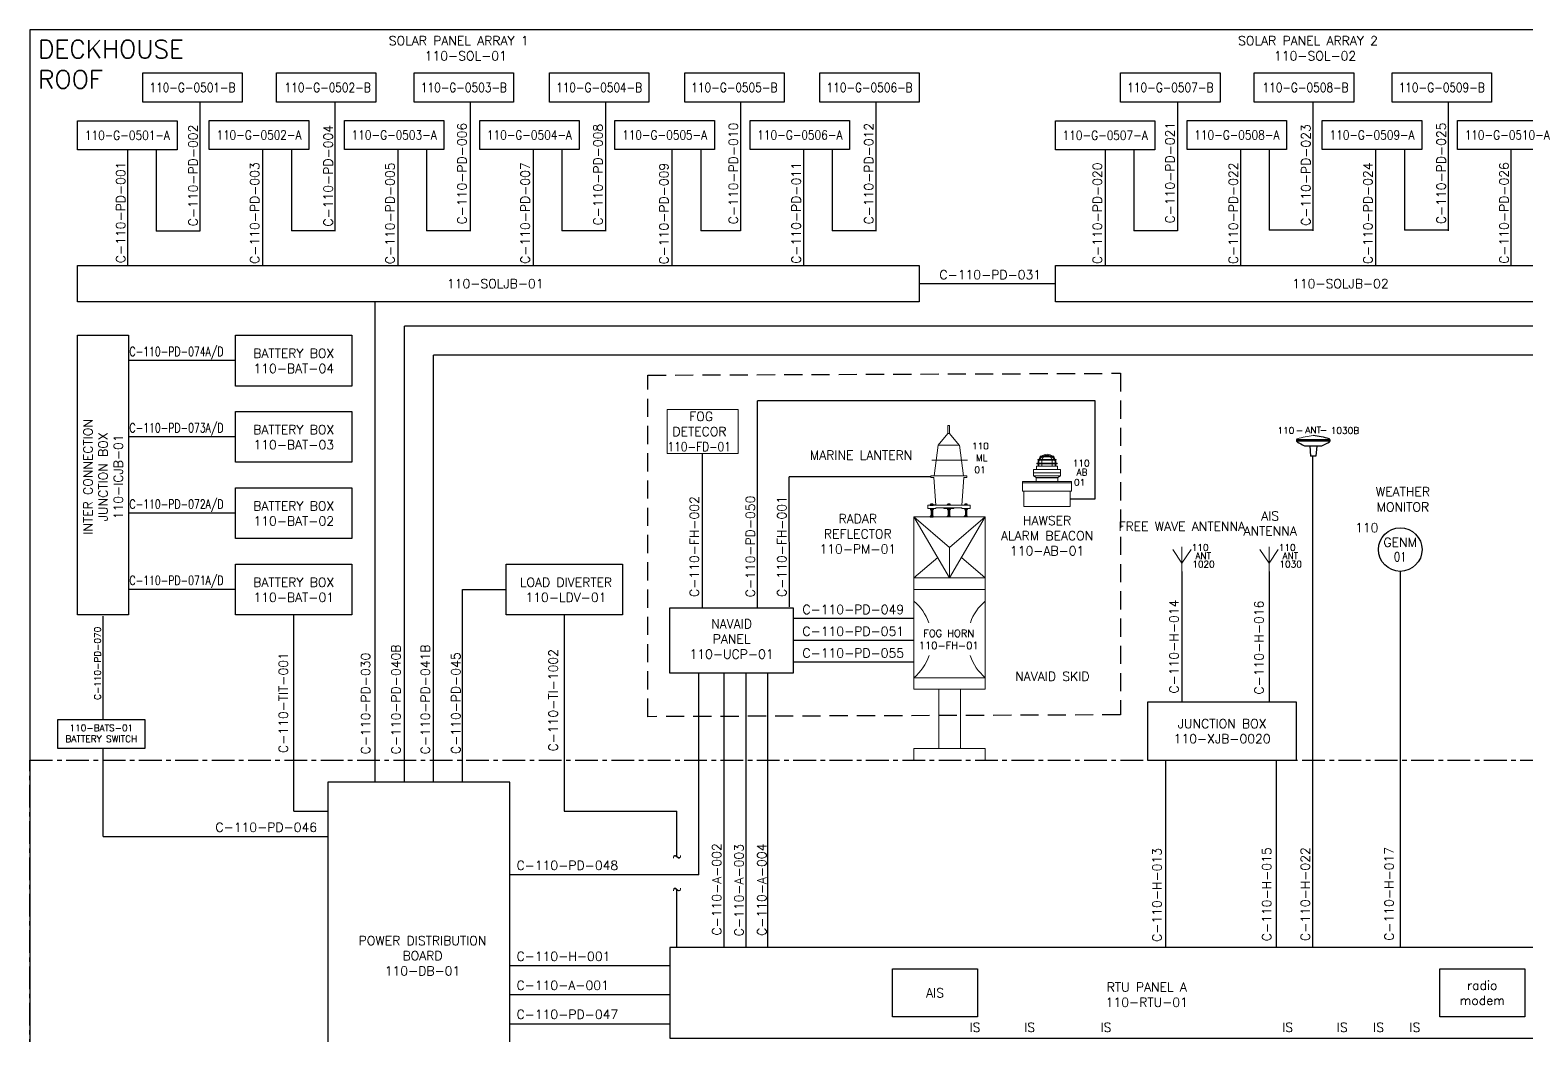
# Model space of a CAD drawing. Header units: millimetres. Extents: x -84 to 780, y -10 to 564.
# Drawn here: x 0 to 411.6, y 277.4 to 554 of the extents above; entities that cross this region are included whole.
import ezdxf
from ezdxf.enums import TextEntityAlignment as Align

# ---------------------------------------------------------------- set-up
doc = ezdxf.new("R2010")
doc.units = ezdxf.units.MM
doc.header["$LTSCALE"] = 10
doc.linetypes.add('CENTER', pattern=[2, 1.25, -0.25, 0.25, -0.25])
doc.linetypes.add('DASHED', pattern=[0.75, 0.5, -0.25])
for name, color, linetype in [('18', 4, 'Continuous'), ('18C', 4, 'CENTER'), ('25', 7, 'Continuous'), ('70', 1, 'Continuous'), ('Dim', 7, 'Continuous'), ('E18', 4, 'Continuous'), ('E35', 2, 'Continuous'), ('E70', 1, 'Continuous'), ('ET18', 2, 'Continuous'), ('EXD LANTERN', 4, 'Continuous'), ('T18', 2, 'Continuous'), ('T35', 2, 'Continuous')]:
    doc.layers.add(name, color=color, linetype=linetype)
doc.layers.add('35', color=2, linetype='Continuous', lineweight=9)
doc.styles.add('iso18', font='Romans', dxfattribs={"height": 1.8})
doc.styles.add('iso18_1', font='romans.shx', dxfattribs={"height": 1.8})
doc.styles.add('iso25', font='Romans.shx', dxfattribs={"height": 5})
doc.styles.add('iso25_1', font='romans.shx', dxfattribs={"height": 2.5})
doc.styles.add('iso35', font='Romans.shx', dxfattribs={"height": 7})
doc.styles.add('KADER35', font='ISO.SHX', dxfattribs={"height": 3.5})
doc.linetypes.add('FENCELINE1', pattern='A,6.35,-2.54,[133,ltypeshp.shx,S=2.54,R=0,X=-2.54,Y=0],-2.54,25.4', length=36.83)

# ---------------------------------------------------------------- blocks, each defined once
blk = doc.blocks.new('LOCAL MOUNTED INSTRUMENT')
at = {"color": 2}
blk.add_circle((0, 0), 6, dxfattribs=at)
at = {"color": 2, "style": 'iso18'}
blk.add_attdef('SC', text='', height=2.5, dxfattribs=at).set_placement((-6, 6), align=Align.MIDDLE_RIGHT)
for tag, p in [('X', (6, 6)), ('Y', (6, -6))]:
    blk.add_attdef(tag, text='', height=2.5, dxfattribs=at).set_placement(p, align=Align.MIDDLE_LEFT)
for tag, p in [('IF', (0, 2)), ('TN', (0, -2))]:
    blk.add_attdef(tag, text='', height=2.5, dxfattribs=at).set_placement(p, align=Align.MIDDLE)
blk = doc.blocks.new('ALARM BEACON')
at = {"color": 2}
for p, q in [((-2.7, 5.36), (2.71, 5.36)), ((-2.7, 5.18), (2.71, 5.18)), ((-2.47, 6.41), (2.47, 6.41)), ((-2.47, 6.23), (2.47, 6.23)), ((-2.47, 5.18), (-2.47, 4.56)), ((-2.25, 5.18), (-2.25, 4.56)), ((-1.81, 7.27), (1.82, 7.27)), ((-1.81, 7.09), (1.82, 7.09)), ((-1.41, 6.05), (-1.41, 5.36)), ((-1.41, 5.18), (-1.41, 4.56)), ((1.41, 6.05), (1.41, 5.36)), ((1.41, 5.18), (1.41, 4.56)), ((2.25, 5.18), (2.25, 4.56)), ((2.47, 5.18), (2.47, 4.56))]:
    blk.add_line(p, q, dxfattribs=at)
for centre, radius, start, end in [((-2.7, 5.27), 0.0897, 90, 270), ((-2.47, 6.32), 0.0897, 90, 270), ((0, 5.36), 2.47, 159.5737, 180), ((0, 5.36), 2.25, 157.4317, 180), ((0, 5.36), 2.47, 135.7328, 155.0703), ((0, 5.36), 2.25, 129.8638, 152.3858), ((-1.81, 7.18), 0.0897, 90, 270), ((0, 5.36), 2.47, 50.3997, 129.6003), ((0, 6.05), 1.41, 172.9332, 180), ((0, 6.05), 1.41, 132.6943, 165.5131), ((0, 5.36), 2.25, 57.9192, 122.0808), ((0, 6.05), 1.41, 59.5548, 120.4452), ((0, 6.05), 1.41, 14.4869, 47.3057), ((0, 6.05), 1.41, 0, 7.0668), ((0, 5.36), 2.25, 27.6142, 50.1362), ((0, 5.36), 2.47, 24.9297, 44.2672), ((1.82, 7.18), 0.0897, 270, 90), ((0, 5.36), 2.25, 0, 22.5683), ((0, 5.36), 2.47, 0, 20.4263), ((2.47, 6.32), 0.0897, 270, 90), ((2.71, 5.27), 0.0897, 270, 90)]:
    blk.add_arc(centre, radius, start, end, dxfattribs=at)
at = {"layer": '25', "color": 2}
blk.add_lwpolyline([(-2.98, 1.42), (2.98, 1.42)], dxfattribs=at)
at = {"layer": '35', "color": 2}
for p, q in [((-2.91, 3.67), (-2.91, 4.56)), ((2.91, 4.56), (-2.91, 4.56)), ((2.91, 4.56), (2.91, 3.67)), ((-3.74, 3.67), (3.74, 3.67)), ((-3.74, 1.85), (-3.74, 3.67)), ((-3.74, 2.74), (3.74, 2.74)), ((-2.98, 1.42), (-3.74, 1.85)), ((-3.74, 1.85), (3.74, 1.85)), ((-2.98, 0.32), (-2.98, 1.42)), ((2.98, 1.42), (3.74, 1.85)), ((2.98, 1.42), (2.98, 0.32)), ((3.74, 3.67), (3.74, 1.85)), ((6.72, 0), (6.72, -2.33)), ((-6.41, -2.33), (-6.41, -6.57)), ((6.41, -2.33), (6.41, -6.57)), ((-6.41, -6.57), (6.41, -6.57))]:
    blk.add_line(p, q, dxfattribs=at)
blk.add_lwpolyline([(6.72, -2.33), (-6.72, -2.33), (-6.72, 0.32), (6.72, 0.32), (6.72, 0), (-6.72, 0)], dxfattribs=at)
at = {"color": 2, "style": 'iso18_1'}
for tag, p in [('SC', (9.41, 4.46)), ('TN', (8.95, -0.8)), ('IF', (9.62, 1.99))]:
    blk.add_attdef(tag, text='', height=1.8, dxfattribs=at).set_placement(p, align=Align.CENTER)
blk = doc.blocks.new('GPS ANTENNA')
at = {"layer": '35', "color": 2}
blk.add_arc((2.83, -22.62), 24.28, 96.6449, 107.332, dxfattribs=at)
at = {"layer": 'EXD LANTERN', "color": 2}
for p, q in [((-4.58, 0.32), (-4.58, -0.07)), ((-4.58, 0.25), (4.6, 0.25)), ((4.6, 0.25), (-4.58, 0.25)), ((-4.58, 0), (4.6, 0)), ((4.6, 0), (-4.58, 0)), ((4.6, 0.32), (4.6, -0.07)), ((-2.4, -1.32), (2.4, -1.32)), ((-0.95, -1.32), (-0.72, -4.18)), ((0.95, -1.32), (0.72, -4.18)), ((0.74, -4.18), (-0.72, -4.18))]:
    blk.add_line(p, q, dxfattribs=at)
for centre, radius, start, end in [((-4.33, 0.32), 0.25, 107.332, 180), ((-2.81, -22.62), 24.28, 72.668, 83.3551), ((4.35, 0.32), 0.25, 0, 72.668), ((-4.33, -0.07), 0.25, 180, 238.2495), ((2.22, 10.51), 12.69, 238.2495, 248.767), ((-2.19, 10.51), 12.69, 291.233, 301.7505), ((4.35, -0.07), 0.25, 301.7505, 0)]:
    blk.add_arc(centre, radius, start, end, dxfattribs=at)
at = {"layer": '35', "style": 'iso18_1'}
for p in [(-4.77, 1.99), (1.83, 2.07)]:
    blk.add_text('-', height=1.8, dxfattribs=at).set_placement(p)
for tag, p in [('SC', (-9.81, 1.99)), ('TN', (4.84, 1.93))]:
    blk.add_attdef(tag, p, '', height=1.8, dxfattribs=at)
blk.add_attdef('IF', text='', height=1.8, dxfattribs=at).set_placement((0, 2.09), align=Align.CENTER)
blk = doc.blocks.new('MARINE LANTERN')
at = {"layer": '18'}
for p, q in [((-5.13, -8.08), (-5.13, -8.02)), ((-5.13, -8.02), (-4.29, -8.02)), ((-5.07, -8.02), (-5.07, -7.82)), ((-4.97, -7.73), (-4.46, -7.73)), ((-4.86, -8.02), (-4.86, -7.82)), ((-4.56, -8.02), (-4.56, -7.82)), ((-4.35, -8.02), (-4.35, -7.82)), ((-4.29, -8.08), (-4.29, -8.02)), ((-0.42, -8.08), (-0.42, -8.02)), ((0.42, -8.02), (-0.42, -8.02)), ((-0.36, -8.02), (-0.36, -7.82)), ((-0.15, -8.02), (-0.15, -7.82)), ((0.15, -8.02), (0.15, -7.82)), ((0.36, -8.02), (0.36, -7.82)), ((0.42, -8.08), (0.42, -8.02)), ((4.29, -8.08), (4.29, -8.02)), ((5.13, -8.02), (4.29, -8.02)), ((4.35, -8.02), (4.35, -7.82)), ((4.97, -7.73), (4.46, -7.73)), ((4.56, -8.02), (4.56, -7.82)), ((4.86, -8.02), (4.86, -7.82)), ((5.07, -8.02), (5.07, -7.82)), ((5.13, -8.08), (5.13, -8.02)), ((-5.14, -11.28), (-5.14, -11.22)), ((-5.14, -11.22), (-4.3, -11.22)), ((-5.13, -8.97), (-5.13, -9.03)), ((-5.13, -9.03), (-4.29, -9.03)), ((-5.08, -11.22), (-5.08, -11.02)), ((-5.07, -9.03), (-5.07, -9.23)), ((-4.46, -9.32), (-4.97, -9.32)), ((-4.97, -10.93), (-4.46, -10.93)), ((-4.89, -9.32), (-4.89, -10.87)), ((-4.86, -9.03), (-4.86, -9.23)), ((-4.83, -9.32), (-4.83, -10.87)), ((-4.59, -9.32), (-4.59, -10.87)), ((-4.57, -11.22), (-4.57, -11.02)), ((-4.56, -9.03), (-4.56, -9.23)), ((-4.53, -9.32), (-4.53, -10.87)), ((-4.36, -11.22), (-4.36, -11.02)), ((-4.35, -9.03), (-4.35, -9.23)), ((-4.3, -11.28), (-4.3, -11.22)), ((-4.29, -8.97), (-4.29, -9.03)), ((-0.43, -11.28), (-0.43, -11.22)), ((0.41, -11.22), (-0.43, -11.22)), ((-0.42, -8.97), (-0.42, -9.03)), ((0.42, -9.03), (-0.42, -9.03)), ((-0.37, -11.22), (-0.37, -11.02)), ((-0.36, -9.03), (-0.36, -9.23)), ((-0.25, -9.32), (0.26, -9.32)), ((-0.18, -9.32), (-0.18, -10.87)), ((-0.16, -11.22), (-0.16, -11.02)), ((-0.15, -9.03), (-0.15, -9.23)), ((-0.12, -9.32), (-0.12, -10.87)), ((0.13, -9.32), (0.13, -10.87)), ((0.14, -11.22), (0.14, -11.02)), ((0.15, -9.03), (0.15, -9.23)), ((0.18, -9.32), (0.18, -10.87)), ((0.35, -11.22), (0.35, -11.02)), ((0.36, -9.03), (0.36, -9.23)), ((0.41, -11.28), (0.41, -11.22)), ((0.42, -8.97), (0.42, -9.03)), ((4.28, -11.28), (4.28, -11.22)), ((5.12, -11.22), (4.28, -11.22)), ((4.29, -8.97), (4.29, -9.03)), ((5.13, -9.03), (4.29, -9.03)), ((4.34, -11.22), (4.34, -11.02)), ((4.35, -9.03), (4.35, -9.23)), ((4.95, -10.93), (4.45, -10.93)), ((4.46, -9.32), (4.97, -9.32)), ((4.53, -9.32), (4.53, -10.87)), ((4.55, -11.22), (4.55, -11.02)), ((4.56, -9.03), (4.56, -9.23)), ((4.59, -9.32), (4.59, -10.87)), ((4.83, -9.32), (4.83, -10.87)), ((4.85, -11.22), (4.85, -11.02)), ((4.86, -9.03), (4.86, -9.23)), ((4.89, -9.32), (4.89, -10.87)), ((5.06, -11.22), (5.06, -11.02)), ((5.07, -9.03), (5.07, -9.23)), ((5.12, -11.28), (5.12, -11.22)), ((5.13, -8.97), (5.13, -9.03))]:
    blk.add_line(p, q, dxfattribs=at)
for centre, radius, start, end in [((-4.97, -7.84), 0.106, 8.7974, 171.2026), ((-4.71, -7.9), 0.169, 28.0725, 151.9275), ((-4.46, -7.84), 0.106, 8.7974, 171.2026), ((-0.25, -7.84), 0.106, 8.7974, 171.2026), ((0, -7.9), 0.169, 28.0725, 151.9275), ((0.26, -7.84), 0.106, 8.7974, 171.2026), ((4.46, -7.84), 0.106, 8.7974, 171.2026), ((4.71, -7.9), 0.169, 28.0725, 151.9275), ((4.97, -7.84), 0.106, 8.7974, 171.2026), ((-4.97, -11.04), 0.106, 8.7974, 171.2026), ((-4.97, -9.22), 0.106, 188.7974, 351.2026), ((-4.72, -11.1), 0.169, 28.0725, 151.9275), ((-4.71, -9.15), 0.169, 208.0725, 331.9275), ((-4.46, -11.04), 0.106, 8.7974, 171.2026), ((-4.46, -9.22), 0.106, 188.7974, 351.2026), ((-0.26, -11.04), 0.106, 8.7974, 171.2026), ((-0.25, -9.22), 0.106, 188.7974, 351.2026), ((-0.01, -11.1), 0.169, 28.0725, 151.9275), ((0, -9.15), 0.169, 208.0725, 331.9275), ((0.25, -11.04), 0.106, 8.7974, 171.2026), ((0.26, -9.22), 0.106, 188.7974, 351.2026), ((4.45, -11.04), 0.106, 8.7974, 171.2026), ((4.46, -9.22), 0.106, 188.7974, 351.2026), ((4.7, -11.1), 0.169, 28.0725, 151.9275), ((4.71, -9.15), 0.169, 208.0725, 331.9275), ((4.95, -11.04), 0.106, 8.7974, 171.2026), ((4.97, -9.22), 0.106, 188.7974, 351.2026)]:
    blk.add_arc(centre, radius, start, end, dxfattribs=at)
at = {"layer": '35'}
for p, q in [((-0.27, 13.9), (-0.27, 11.66)), ((-0.27, 13.9), (0.18, 13.9)), ((0.18, 13.9), (0.18, 11.66)), ((-2.92, 8.52), (-4.04, 0)), ((-0.27, 11.66), (-2.96, 8.52)), ((-2.96, 8.52), (2.87, 8.52)), ((-0.27, 11.66), (0.18, 11.66)), ((0.18, 11.66), (2.87, 8.52)), ((2.92, 8.52), (4.04, 0)), ((-4.73, 4.38), (5.08, 4.38)), ((-4.93, 0), (4.93, 0)), ((-4.93, 0), (-4.93, -0.45)), ((4.93, 0), (4.93, -0.45)), ((4.93, 0), (4.93, -0.45)), ((-4.1, -0.45), (-4.93, -0.45)), ((-3.59, -8.07), (-4.1, -0.45)), ((3.59, -8.07), (4.1, -0.45)), ((4.1, -0.45), (4.93, -0.45)), ((-5.83, -8.07), (5.83, -8.07)), ((-5.83, -8.07), (-5.83, -8.97)), ((0.8, -8.07), (-0.8, -8.07)), ((5.83, -8.07), (5.83, -8.97)), ((8.4, -11.28), (-8.4, -11.28)), ((-5.83, -8.97), (-3.59, -8.97)), ((5.57, -11.28), (-5.57, -11.28)), ((-3.59, -8.75), (3.59, -8.75)), ((-3.59, -8.75), (-3.59, -8.97)), ((-1.36, -8.97), (-1.36, -8.75)), ((-1.36, -8.97), (1.36, -8.97)), ((1.36, -8.97), (1.36, -8.75)), ((3.59, -8.97), (3.59, -8.75)), ((3.59, -8.97), (5.83, -8.97))]:
    blk.add_line(p, q, dxfattribs=at)
blk.add_lwpolyline([(-4.33, -7.9), (-3.58, -7.9)], dxfattribs=at)
at = {"layer": '35', "style": 'iso18_1'}
for tag, p in [('SC', (8.67, 7.35)), ('IF', (9.03, 4.12)), ('TN', (8.59, 0.8))]:
    blk.add_attdef(tag, text='', height=1.8, dxfattribs=at).set_placement(p, align=Align.CENTER)
blk = doc.blocks.new('A$C15')
at = {"layer": '35'}
for p, q in [((0.04, 6.02), (2.54, 2.27)), ((2.54, 6.78), (2.54, 0.02)), ((2.54, 2.27), (5.04, 6.02))]:
    blk.add_line(p, q, dxfattribs=at)
at = {"layer": '35', "style": 'iso18_1'}
for tag, p in [('SC', (5.23, 5.65)), ('IF', (6.25, 3.37)), ('TN', (5.39, 1.08))]:
    blk.add_attdef(tag, p, '', height=1.8, dxfattribs=at)
blk = doc.blocks.new('Matrix')
blk.add_lwpolyline([(0, 0), (293.5, 0), (293.5, 277), (0, 277)], close=True)
at = {"style": 'KADER35'}
blk.add_attdef('VWS', text='', height=30, rotation=90, dxfattribs=at).set_placement((-26.91, 8.92), align=Align.MIDDLE_LEFT)

msp = doc.modelspace()

# ---------------------------------------------------------------- linework, layer by layer
at = {"layer": '18', "linetype": 'Continuous'}
for p, q in [((46.72, 534.15), (46.72, 498.64)), ((83.92, 534.25), (83.92, 498.64)), ((121.12, 534.25), (121.12, 498.64)), ((158.32, 534.25), (158.32, 498.64)), ((195.52, 534.25), (195.52, 498.75)), ((232.72, 534.25), (232.72, 498.64)), ((315.72, 534.15), (315.72, 498.75)), ((352.92, 534.25), (352.92, 498.75)), ((390.12, 534.25), (390.12, 498.75)), ((26.81, 521), (26.81, 489.14)), ((34.72, 521), (34.72, 498.64)), ((64.01, 521.1), (64.01, 489.14)), ((71.92, 521.1), (71.92, 498.75)), ((101.21, 521.1), (101.21, 489.14)), ((109.12, 521.1), (109.12, 498.75)), ((138.41, 521.1), (138.41, 489.14)), ((146.32, 521.1), (146.32, 498.75)), ((176.61, 521.1), (176.61, 489.14)), ((184.52, 521.1), (184.52, 498.75)), ((212.81, 521.1), (212.81, 489.14)), ((220.72, 521.1), (220.72, 498.75)), ((295.81, 521), (295.81, 489.14)), ((303.72, 521), (303.72, 498.75)), ((333.01, 521.1), (333.01, 489.14)), ((340.92, 521.1), (340.92, 498.85)), ((370.21, 521.1), (370.21, 489.14)), ((378.12, 521.1), (378.12, 498.85)), ((407.41, 521.1), (407.41, 489.14)), ((46.72, 498.64), (34.72, 498.64)), ((83.92, 498.75), (71.92, 498.75)), ((121.12, 498.75), (109.12, 498.75)), ((158.32, 498.75), (146.32, 498.75)), ((195.52, 498.75), (184.52, 498.75)), ((232.72, 498.75), (220.72, 498.75)), ((315.72, 498.75), (303.72, 498.75)), ((352.92, 498.85), (340.92, 498.85)), ((390.12, 498.85), (378.12, 498.85))]:
    msp.add_line(p, q, dxfattribs=at)
at = {"layer": '18C', "color": 3, "ltscale": 0.5}
for p, q in [((0, 0), (0, 353)), ((0, 353), (587, 353))]:
    msp.add_line(p, q, dxfattribs=at)
at = {"layer": '35'}
for p, q in [((253, 411.59), (243.19, 419.99)), ((253, 403.19), (243.19, 419.99)), ((243.19, 403.19), (243.19, 419.99)), ((262.81, 419.99), (243.19, 419.99)), ((253, 411.59), (262.81, 419.99)), ((253, 403.19), (262.81, 419.99)), ((262.81, 403.19), (262.81, 419.99)), ((253, 411.59), (253, 403.19)), ((249.73, 408.79), (243.19, 403.19)), ((256.27, 408.79), (262.81, 403.19)), ((243.19, 372.53), (243.19, 375.73))]:
    msp.add_line(p, q, dxfattribs=at)
for points in [[(175.26, 449.53), (194.88, 449.53), (194.88, 437.4), (175.26, 437.4)], [(243.19, 399.99), (262.81, 399.99), (262.81, 375.73), (243.19, 375.73)], [(250, 372.53), (256, 372.53), (256, 356.2), (250, 356.2)]]:
    msp.add_lwpolyline(points, close=True, dxfattribs=at)
for points in [[(262.81, 409.26), (262.81, 399.99), (243.19, 399.99), (243.19, 409.26)], [(243.19, 399.99), (243.19, 403.19), (262.81, 403.19), (262.81, 399.99)], [(243.19, 399.99), (262.81, 399.99)], [(243.19, 391), (243.19, 399.99), (262.81, 399.99), (262.81, 391)], [(262.81, 381), (262.81, 375.73), (243.19, 375.73), (243.19, 381.67)], [(243.19, 372.53), (243.19, 375.73), (262.81, 375.73), (262.81, 372.53)], [(243.19, 372.53), (262.81, 372.53)], [(243.19, 353), (243.19, 356.2), (262.81, 356.2), (262.81, 353)]]:
    msp.add_lwpolyline(points, dxfattribs=at)
for centre, start, end in [((234.3, 386.26), 19.4413, 49.8402), ((271.7, 386.26), 130.1598, 160.5587), ((234.3, 386.26), 310.1598, 341.1029), ((271.7, 386.26), 198.8971, 229.8402)]:
    msp.add_arc(centre, 13.78, start, end, dxfattribs=at)
at = {"layer": '70'}
for points in [[(31.04, 542.15), (58.39, 542.15), (58.39, 534.15), (31.04, 534.15)], [(67.82, 542.15), (95.17, 542.15), (95.17, 534.15), (67.82, 534.15)], [(105.71, 542.15), (133.07, 542.15), (133.07, 534.15), (105.71, 534.15)], [(142.92, 542.15), (170.27, 542.15), (170.27, 534.15), (142.92, 534.15)], [(180.12, 542.15), (207.47, 542.15), (207.47, 534.15), (180.12, 534.15)], [(217.32, 542.15), (244.67, 542.15), (244.67, 534.15), (217.32, 534.15)], [(300.04, 542.15), (327.39, 542.15), (327.39, 534.15), (300.04, 534.15)], [(336.82, 542.15), (364.17, 542.15), (364.17, 534.15), (336.82, 534.15)], [(374.71, 542.15), (402.07, 542.15), (402.07, 534.15), (374.71, 534.15)], [(13.13, 529), (40.48, 529), (40.48, 521), (13.13, 521)], [(49.33, 529.1), (76.69, 529.1), (76.69, 521.1), (49.33, 521.1)], [(86.53, 529.1), (113.89, 529.1), (113.89, 521.1), (86.53, 521.1)], [(123.74, 529.1), (151.09, 529.1), (151.09, 521.1), (123.74, 521.1)], [(160.94, 529.1), (188.29, 529.1), (188.29, 521.1), (160.94, 521.1)], [(198.14, 529.1), (225.49, 529.1), (225.49, 521.1), (198.14, 521.1)], [(282.13, 529), (309.48, 529), (309.48, 521), (282.13, 521)], [(318.33, 529.1), (345.69, 529.1), (345.69, 521.1), (318.33, 521.1)], [(355.53, 529.1), (382.89, 529.1), (382.89, 521.1), (355.53, 521.1)], [(392.74, 529.1), (420.09, 529.1), (420.09, 521.1), (392.74, 521.1)], [(13.13, 393), (13.13, 470), (27.13, 470), (27.13, 393)], [(56.58, 470), (88.58, 470), (88.58, 456), (56.58, 456)], [(56.58, 449), (88.58, 449), (88.58, 435), (56.58, 435)], [(56.58, 428), (88.58, 428), (88.58, 414), (56.58, 414)], [(56.58, 407), (88.58, 407), (88.58, 393), (56.58, 393)], [(131, 407), (163, 407), (163, 393), (131, 393)], [(176, 395), (210, 395), (210, 377), (176, 377)], [(307.47, 353), (348.47, 353), (348.47, 369), (307.47, 369)], [(7.67, 364.24), (31.64, 364.24), (31.64, 356.29), (7.67, 356.29)], [(132, 347), (82, 347), (82, 258.5), (132, 258.5)], [(176, 276.5), (444.5, 276.5), (444.5, 301.5), (176, 301.5)], [(237.27, 295.64), (260.71, 295.64), (260.71, 282.36), (237.27, 282.36)], [(387.83, 295.64), (411.26, 295.64), (411.26, 282.36), (387.83, 282.36)]]:
    msp.add_lwpolyline(points, close=True, dxfattribs=at)
at = {"layer": '70', "linetype": 'DASHED'}
msp.add_lwpolyline([(170, 459), (300, 459.5), (300, 365.5), (170, 365)], close=True, dxfattribs=at)
at = {"layer": 'Dim', "color": 4}
for p, q in [((244.67, 484.17), (282.13, 484.17)), ((95, 347), (95, 479.2)), ((103, 347), (103, 472.5)), ((480.47, 472.5), (103, 472.5)), ((56.58, 463), (27.13, 463)), ((111, 347), (111, 464.5)), ((539, 464.5), (111, 464.5)), ((200.18, 395), (200.18, 451.95)), ((293, 451.95), (200.18, 451.95)), ((293, 424.93), (293, 451.95)), ((56.58, 442), (27.13, 442)), ((185.07, 395), (185.07, 437.4)), ((208.92, 395.19), (208.88, 431.02)), ((247.87, 431.01), (208.88, 431.02)), ((286.24, 424.93), (293, 424.93)), ((56.58, 421), (27.13, 421)), ((376.97, 405), (376.97, 301.5)), ((56.58, 400), (27.13, 400)), ((119, 347), (119, 400)), ((119, 400), (131, 400)), ((20.13, 364.24), (20.13, 392.7)), ((72.58, 339), (72.58, 393)), ((147, 393), (147, 339)), ((243, 392), (210, 392)), ((243, 386), (210, 386)), ((243, 380), (210, 380)), ((184, 321.5), (184, 377)), ((191, 301.5), (191, 377)), ((197, 301.5), (197, 377)), ((203, 301.5), (203, 377)), ((20.13, 332), (20.13, 356.4)), ((72.58, 339), (82, 339)), ((147, 339), (178, 339)), ((178, 326.39), (178, 339)), ((20.13, 332), (82, 332)), ((184, 321.5), (132, 321.5)), ((178, 301.5), (178, 317.35)), ((132, 288.5), (176, 288.5)), ((132, 280.5), (176, 280.5))]:
    msp.add_line(p, q, dxfattribs=at)
at = {"layer": 'E18'}
for p, q in [((352.97, 301.5), (352.97, 436.65)), ((316.97, 369), (316.97, 405)), ((340.97, 369), (340.97, 405)), ((312.47, 301.5), (312.47, 353)), ((342.97, 301.5), (342.97, 353))]:
    msp.add_line(p, q, dxfattribs=at)
at = {"layer": 'E18', "linetype": 'FENCELINE1', "ltscale": 0.015}
msp.add_line((132, 296.5), (176, 296.5), dxfattribs=at)
at = {"layer": 'E70', "linetype": 'Continuous'}
for points in [[(13.13, 489.14), (244.67, 489.14), (244.67, 479.2), (13.13, 479.2)], [(282.13, 489.14), (439.51, 489.14), (439.51, 479.2), (282.13, 479.2)]]:
    msp.add_lwpolyline(points, close=True, dxfattribs=at)

# ---------------------------------------------------------------- block references
for name, p, values in [('MARINE LANTERN', (252.8, 431.24), {'SC': '110', 'IF': 'ML', 'TN': '01'}), ('GPS ANTENNA', (353.03, 440.9), {'SC': '110', 'IF': 'ANT', 'TN': '1030B'}), ('A$C15', (314.37, 405), {'SC': '110', 'IF': 'ANT', 'TN': '1020'}), ('A$C15', (338.34, 405), {'SC': '110', 'IF': 'ANT', 'TN': '1030'})]:
    msp.add_blockref(name, p).add_auto_attribs(values)
at = {"layer": '35'}
ref = msp.add_blockref('ALARM BEACON', (279.8, 429.39), dxfattribs=at)
ref.add_attrib('SC', '110', dxfattribs={"layer": '0', "height": 1.8, "style": 'iso18_1'}).set_placement((289.21, 433.85), align=Align.CENTER)
ref.add_attrib('IF', 'AB', dxfattribs={"layer": '0', "height": 1.8, "style": 'iso18_1'}).set_placement((289.42, 431.38), align=Align.CENTER)
ref.add_attrib('TN', '01', dxfattribs={"layer": '0', "height": 1.8, "style": 'iso18_1'}).set_placement((288.76, 428.59), align=Align.CENTER)
at = {"layer": 'Defpoints', "xscale": 2, "yscale": 2, "zscale": 2}
msp.add_blockref('Matrix', (0, 0), dxfattribs=at)
at = {"layer": 'T18'}
ref = msp.add_blockref('LOCAL MOUNTED INSTRUMENT', (376.97, 411), dxfattribs=at)
ref.add_attrib('IF', 'GENM', dxfattribs={"layer": '0', "color": 2, "height": 2.5, "style": 'iso18'}).set_placement((376.97, 413), align=Align.MIDDLE)
ref.add_attrib('TN', '01', dxfattribs={"layer": '0', "color": 2, "height": 2.5, "style": 'iso18', "width": 0.8}).set_placement((376.97, 409), align=Align.MIDDLE)
ref.add_attrib('SC', '110', dxfattribs={"layer": '0', "color": 2, "height": 2.5, "style": 'iso18'}).set_placement((370.97, 417), align=Align.MIDDLE_RIGHT)

# ---------------------------------------------------------------- texts
at = {"layer": '25', "color": 6, "linetype": 'Continuous', "insert": (2.27, 551.21), "char_height": 5, "attachment_point": 1, "style": 'iso25'}
msp.add_mtext_dynamic_manual_height_columns('DECKHOUSE\\PROOF', width=75, gutter_width=9, heights=[0], dxfattribs=at)
at = {"layer": 'E35', "style": 'iso35', "width": 0.85}
for s, p in [('110-G-0501-B', (44.72, 538.15)), ('110-G-0502-B', (81.92, 538.15)), ('110-G-0503-B', (119.39, 538.15)), ('110-G-0504-B', (156.59, 538.15)), ('110-G-0505-B', (193.79, 538.15)), ('110-G-0506-B', (230.99, 538.15)), ('110-G-0507-B', (313.72, 538.15)), ('110-G-0508-B', (350.92, 538.15)), ('110-G-0509-B', (388.39, 538.15)), ('110-G-0501-A', (26.81, 525)), ('110-G-0502-A', (63.01, 525.1)), ('110-G-0503-A', (100.21, 525.1)), ('110-G-0504-A', (137.41, 525.1)), ('110-G-0505-A', (174.61, 525.1)), ('110-G-0506-A', (211.81, 525.1)), ('110-G-0507-A', (295.81, 525)), ('110-G-0508-A', (332.01, 525.1)), ('110-G-0509-A', (369.21, 525.1)), ('110-G-0510-A', (406.41, 525.1))]:
    msp.add_text(s, height=2.5, dxfattribs=at).set_placement(p, align=Align.MIDDLE_CENTER)
at = {"layer": 'E35', "style": 'iso35'}
for s, p in [('C-110-PD-002', (44.89, 499.95)), ('C-110-PD-004', (82.05, 499.88)), ('C-110-PD-006', (118.85, 500.47)), ('C-110-PD-008', (156.27, 500.19)), ('C-110-PD-010', (193.53, 500.5)), ('C-110-PD-012', (230.77, 500.46)), ('C-110-PD-021', (313.64, 500.73)), ('C-110-PD-023', (351.01, 500.08)), ('C-110-PD-025', (388.24, 500.55)), ('C-110-PD-001', (24.96, 489.8)), ('C-110-PD-003', (61.84, 489.61)), ('C-110-PD-005', (99.07, 489.53)), ('C-110-PD-007', (136.25, 489.61)), ('C-110-PD-009', (174.4, 489.46)), ('C-110-PD-011', (210.79, 489.65)), ('C-110-PD-020', (293.66, 489.55)), ('C-110-PD-022', (331.03, 489.55)), ('C-110-PD-024', (368.07, 489.55)), ('C-110-PD-026', (405.54, 489.64)), ('C-110-FH-002', (182.76, 397.94)), ('C-110-PD-050', (198.17, 397.85)), ('C-110-FH-001', (206.84, 397.94)), ('C-110-H-014', (314.72, 371.37)), ('C-110-H-016', (338.11, 371.1)), ('C-110-PD-040B', (100.68, 354.63)), ('C-110-PD-041B', (108.76, 354.63)), ('C-110-TI-1002', (143.94, 355.43)), ('C-110-TIT-001', (69.7, 355)), ('C-110-PD-030', (92.33, 354.63)), ('C-110-PD-045', (117.17, 354.72)), ('C-110-A-002', (188.95, 304.77)), ('C-110-A-003', (195.05, 304.56)), ('C-110-A-004', (201.34, 304.68)), ('C-110-H-013', (310.03, 303.03)), ('C-110-H-015', (340.23, 303.22)), ('C-110-H-022', (350.85, 303.25)), ('C-110-H-017', (373.91, 303.33))]:
    msp.add_text(s, height=2.5, rotation=90, dxfattribs=at).set_placement(p, align=Align.MIDDLE_LEFT)
for s, p in [('C-110-PD-031', (278.17, 485.37)), ('C-110-PD-046', (79, 333.32))]:
    msp.add_text(s, height=2.5, dxfattribs=at).set_placement(p, align=Align.RIGHT)
for s, p in [('110-SOLJB-01', (128, 484.17)), ('110-SOLJB-02', (360.5, 484.17)), ('C-110-PD-049', (226.5, 394.5)), ('C-110-PD-051', (226.5, 388.5)), ('C-110-PD-055', (226.5, 382.5))]:
    msp.add_text(s, height=2.5, dxfattribs=at).set_placement(p, align=Align.MIDDLE_CENTER)
at = {"layer": 'E35', "style": 'iso35', "width": 0.75}
for s, p in [('C-110-PD-074A/D', (27.38, 465.5)), ('C-110-PD-073A/D', (27.38, 444.5)), ('C-110-PD-072A/D', (27.38, 423.5)), ('C-110-PD-071A/D', (27.38, 402.5))]:
    msp.add_text(s, height=2.5, dxfattribs=at).set_placement(p, align=Align.MIDDLE_LEFT)
at = {"layer": 'E35', "style": 'iso18_1'}
msp.add_text('C-110-PD-070', height=1.8, rotation=90, dxfattribs=at).set_placement((19.52, 389.74), align=Align.RIGHT)
at = {"layer": 'E35', "style": 'iso35'}
for s, p in [('C-110-PD-048', (133.87, 322.82)), ('C-110-H-001', (133.87, 297.82)), ('C-110-A-001', (133.87, 289.82)), ('C-110-PD-047', (133.87, 281.82))]:
    msp.add_text(s, height=2.5, dxfattribs=at).set_placement(p)
for p in [(178, 326.27), (178, 317.23)]:
    msp.add_text('~', height=2.5, rotation=180, dxfattribs=at).set_placement(p, align=Align.MIDDLE_CENTER)
at = {"layer": 'E35', "attachment_point": 5}
for s, insert, char_height, width, style in [('BATTERY BOX \\P110-BAT-04', (72.58, 462.91), 2.5, 26.1591, 'iso35'), ('BATTERY BOX \\P110-BAT-03', (72.58, 441.91), 2.5, 26.1591, 'iso35'), ('WEATHER\\PMONITOR', (377.7, 424.81), 2.5, 33, 'iso35'), ('BATTERY BOX \\P110-BAT-02', (72.58, 420.91), 2.5, 26.1591, 'iso35'), ('AIS\\P\\pt27.5;ANTENNA', (341.19, 418.17), 2.5, 33, 'iso35'), ('FREE WAVE ANTENNA ', (316.88, 417.37), 2.5, 33, 'iso35'), ('BATTERY BOX \\P110-BAT-01', (72.58, 399.91), 2.5, 26.1591, 'iso35'), ('LOAD DIVERTER \\P110-LDV-01', (147.46, 399.91), 2.5, 39.0795, 'iso35'), ('NAVAID\\PPANEL \\P110-UCP-01', (193.02, 386.38), 2.5, 31.8841, 'iso35'), ('110-BATS-01\\PBATTERY SWITCH', (19.65, 360.4), 1.8, 26.1591, 'iso18'), ('JUNCTION BOX\\P110-XJB-0020', (327.97, 361), 2.5, 33, 'iso35'), ('POWER DISTRIBUTION\\PBOARD\\P110-DB-01', (108, 299.21), 2.5, 39.5183, 'iso35'), ('radio\\Pmodem', (399.54, 289), 2.5, 33, 'iso35'), ('AIS', (248.99, 289), 2.5, 33, 'iso35'), ('RTU PANEL A\\P110-RTU-01', (307.25, 288.5), 2.5, 44.4541, 'iso35')]:
    msp.add_mtext(s, dxfattribs=dict(at, insert=insert, char_height=char_height, width=width, style=style))
at = {"layer": 'E35', "insert": (20.13, 431), "char_height": 2.5, "width": 47.3919, "attachment_point": 5, "rotation": 90, "style": 'iso35'}
msp.add_mtext('INTER CONNECTION\\PJUNCTION BOX \\P110-ICJB-01', dxfattribs=at)
at = {"layer": 'ET18', "style": 'iso25'}
for s, p in [('FOG', (181.38, 446.38)), ('DETECOR', (176.74, 442.22))]:
    msp.add_text(s, height=2.5, dxfattribs=at).set_placement(p)
at = {"layer": 'ET18', "style": 'iso25', "width": 0.85}
msp.add_text('110-FD-01', height=2.5, dxfattribs=at).set_placement((175.44, 438.05))
at = {"layer": 'ET18', "style": 'iso25'}
for s, insert, char_height, width, attachment_point in [('\\pi6.18978;SOLAR PANEL ARRAY 1\\P\\pi16.07073;110-SOL-01', (92.53, 545.61), 2.5, 55.4748, 7), ('\\pi5.83264;SOLAR PANEL ARRAY 2\\P\\pi15.71359;110-SOL-02', (326.53, 545.61), 2.5, 55.4748, 7), ('MARINE LANTERN', (214.56, 435.71), 2.5, 32, 7), ('RADAR\\PREFLECTOR\\P110-PM-01', (227.74, 415.3), 2.5, 22, 5), ('HAWSER\\PALARM BEACON\\P110-AB-01', (279.83, 414.81), 2.5, 56.1147, 5), ('FOG HORN\\P110-FH-01', (252.76, 386.26), 2, 32, 5), ('NAVAID SKID', (271.03, 374.86), 2.5, 32, 7)]:
    msp.add_mtext(s, dxfattribs=dict(at, insert=insert, char_height=char_height, width=width, attachment_point=attachment_point))
at = {"layer": 'T35', "style": 'iso25_1'}
for p in [(260, 279.5), (275, 279.5), (296, 279.5), (346, 279.5), (361, 279.5), (371, 279.5), (381, 279.5)]:
    msp.add_text('IS', height=2.5, dxfattribs=at).set_placement(p, align=Align.MIDDLE_CENTER)

doc.saveas('drawing.dxf')
